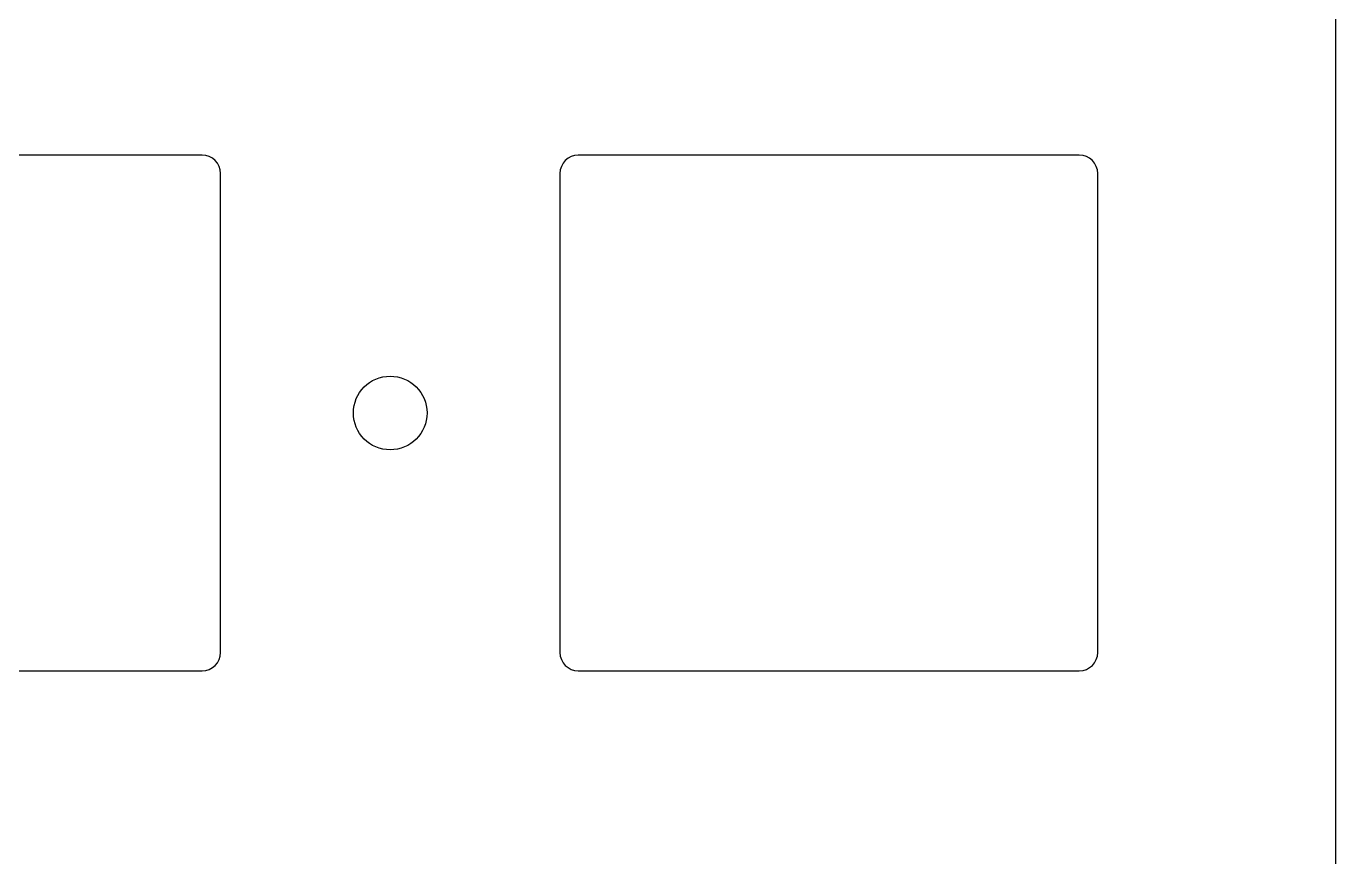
# Model space of a CAD drawing. Header units: millimetres. Extents: x -9 to 276, y -90 to 14.
# Drawn here: x 240.15 to 275.7, y -31.1 to -8.55 of the extents above; entities that cross this region are included whole.
import ezdxf

# ---------------------------------------------------------------- set-up
doc = ezdxf.new("R2010")
doc.units = ezdxf.units.MM
doc.layers.add('BLACK', color=7, linetype='CONTINUOUS')

msp = doc.modelspace()

# ---------------------------------------------------------------- linework, layer by layer
at = {"layer": 'BLACK', "linetype": 'Continuous'}
for p, q in [((275.701452, -10.146273), (275.701452, -6.814286)), ((275.701452, -16.810248), (275.701452, -10.146273)), ((244.92645, -12.05205), (231.32645, -12.05205)), ((268.73895, -12.05205), (255.13895, -12.05205)), ((245.42645, -25.55205), (245.42645, -12.55205)), ((254.63895, -12.55205), (254.63895, -25.55205)), ((269.23895, -25.55205), (269.23895, -12.55205)), ((275.701452, -23.474223), (275.701452, -16.810248)), ((275.701452, -30.138199), (275.701452, -23.474223)), ((231.32645, -26.05205), (244.92645, -26.05205)), ((255.13895, -26.05205), (268.73895, -26.05205)), ((275.701453, -83.45), (275.701452, -30.138199))]:
    msp.add_line(p, q, dxfattribs=at)
at = {"layer": 'BLACK'}
msp.add_circle((250.0327, -19.05205), 1, dxfattribs=at)
for centre, radius, start, end in [((244.9264, -12.5521), 0.50005, 0.005729, 89.994271), ((255.13895, -12.55205), 0.5, 90, 180), ((268.73895, -12.55205), 0.5, 0, 90), ((244.9264, -25.552), 0.50005, 270.005729, 359.994271), ((255.13895, -25.55205), 0.5, 180, 270), ((268.73895, -25.55205), 0.5, 270, 0)]:
    msp.add_arc(centre, radius, start, end, dxfattribs=at)

doc.saveas('drawing.dxf')
